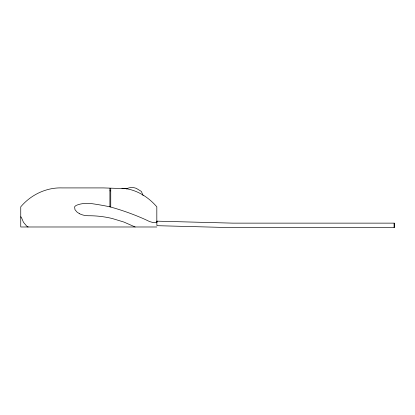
<?xml version="1.0" encoding="UTF-8"?>
<svg xmlns="http://www.w3.org/2000/svg" width="415" height="415" viewBox="0 0 415 415"><rect width="100%" height="100%" fill="white"/><g stroke="black" fill="none" stroke-linecap="round" stroke-linejoin="round"><path stroke-width="0.62" d="M394.193 223.135L394.198 227.659L232.737 227.659L156.953 225.687L156.823 223.42L156.984 221.164L232.753 223.135L394.193 223.135L394.198 227.659M126.336 188.96L127.41 188.369A12.445 12.445 0 0 1 136.328 188.369L141.38 191.445L143.097 195.548M121.922 188.254L121.974 188.26C135.612 188.986 148.077 196.627 156.823 206.831L156.823 222.622L153.285 222.622L149.519 221.537L145.338 219.54A247.885 247.885 0 0 0 109.902 206.826A212.682 154.001 0 0 0 91.046 203.547A19.453 14.084 0 0 0 83.887 203.547A18.426 13.342 0 0 0 75.857 205.581L74.57 206.831L74.996 209.72L77.045 212.086L79.556 213.756M156.823 226.984L20.75 226.984L20.75 206.831C30.923 194.744 46.376 187.315 62.26 187.917L103.475 187.917L126.902 188.716M109.902 190.801L110.743 190.817M135.124 226.984L123.872 222.046L112.232 218.508A99.621 99.621 0 0 0 88.312 215.743A19.93 19.93 0 0 1 79.561 213.751M156.984 221.164L157.052 221.47M110.743 188.405L110.743 206.852L109.902 206.831L109.902 188.389M27.613 226.678A30.394 14.094 -90 0 0 28.101 226.984A25.704 11.916 -90 0 1 26.643 226.04L23.463 222.29L22.031 218.918A26.607 4.269 90 0 0 20.75 216.9A19.749 3.17 90 0 1 20.916 216.946"/></g></svg>
